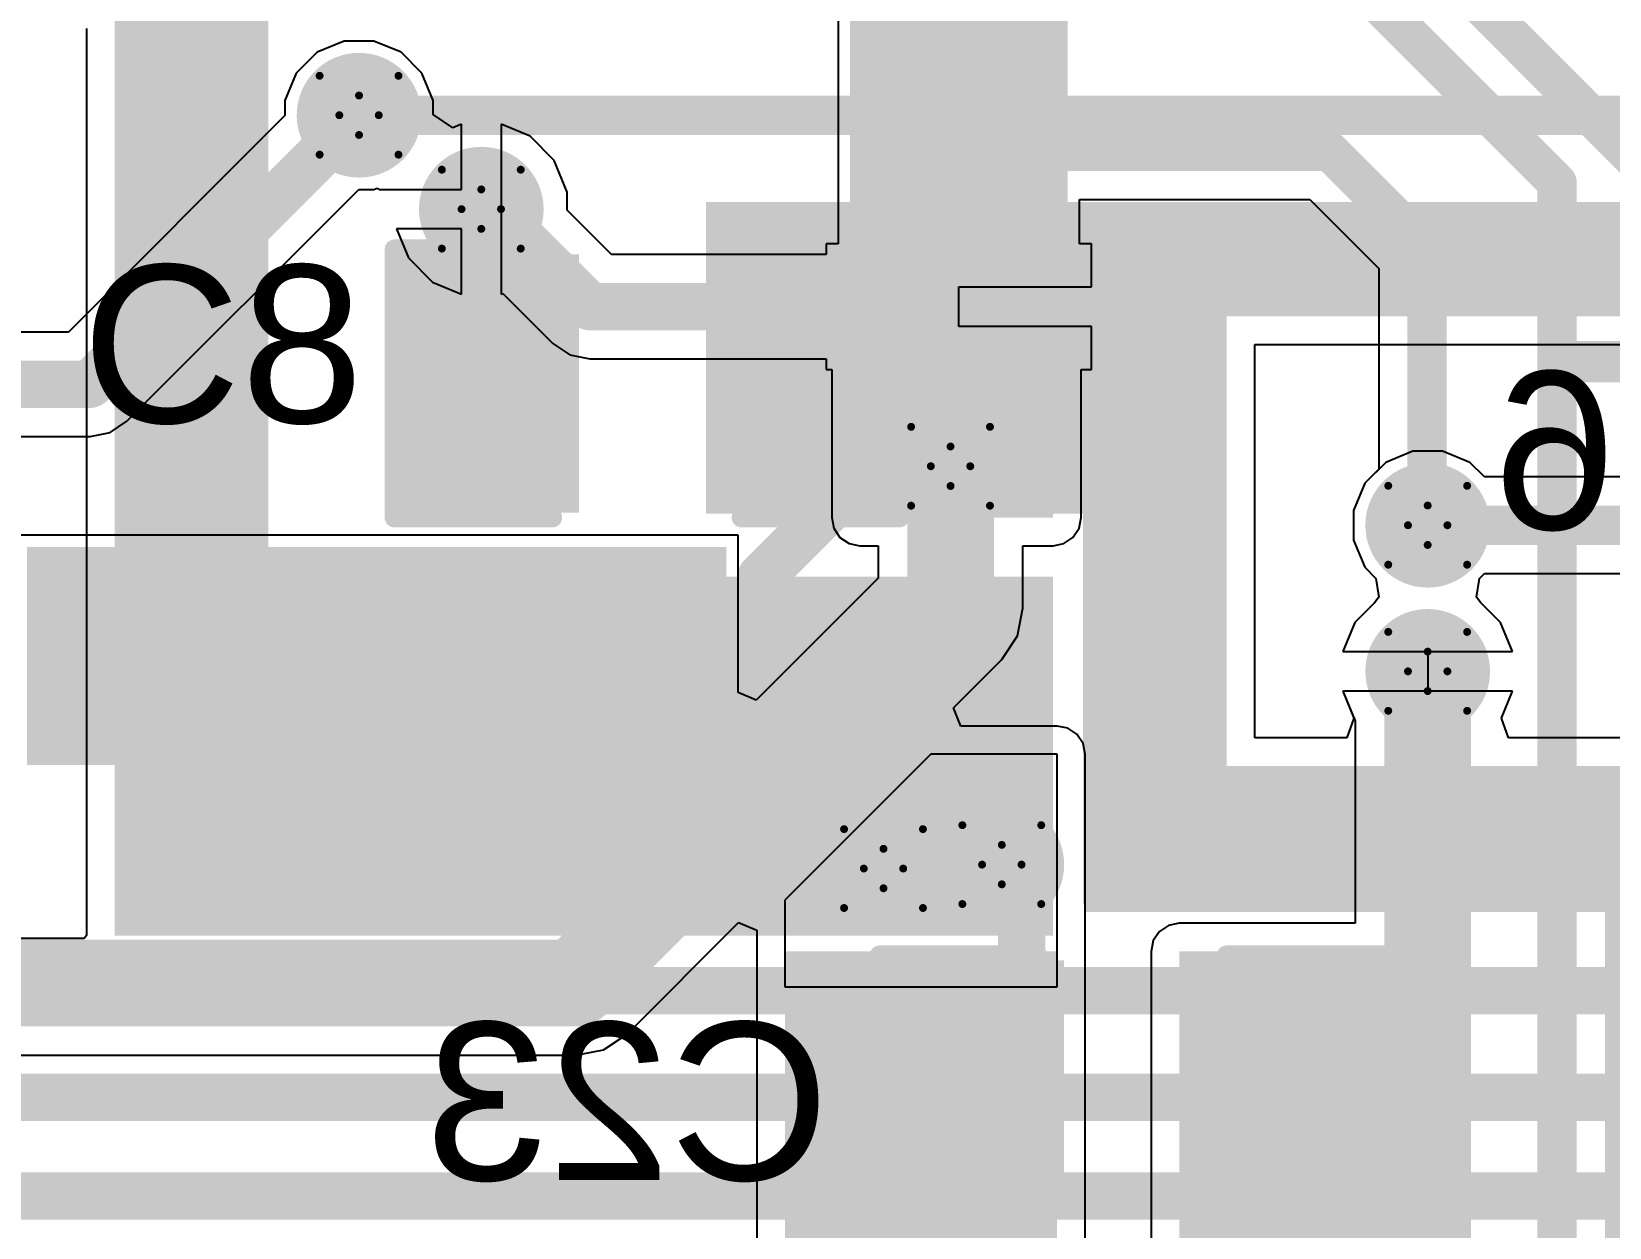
# Model space of a CAD drawing. Header units: inches. Extents: x -48 to 200, y -49 to 27.
# Drawn here: x 3.241 to 3.6411, y 0.445 to 0.7482 of the extents above; entities that cross this region are included whole.
import ezdxf

# ---------------------------------------------------------------- set-up
doc = ezdxf.new("R2010")
doc.units = ezdxf.units.IN
doc.header["$MEASUREMENT"] = 0
for name, color, linetype in [('Bottom Layer', 5, 'Continuous'), ('Bottom Overlay', 54, 'Continuous'), ('Bottom Paste', 16, 'Continuous'), ('Bottom Solder', 6, 'Continuous'), ('Drill Drawing', 1, 'Continuous'), ('Top Layer', 1, 'Continuous'), ('Top Overlay', 2, 'Continuous'), ('Top Paste', 8, 'Continuous'), ('Top Solder', 216, 'Continuous'), ('Via Holes', 16, 'Continuous')]:
    doc.layers.add(name, color=color, linetype=linetype)
doc.styles.add('Arial', font='', dxfattribs={"height": 0.2})
doc.styles.add('Arial_Bold', font='', dxfattribs={"height": 0.2})
doc.styles.get('Arial').set_extended_font_data('Arial')
doc.styles.get('Arial_Bold').set_extended_font_data('Arial', bold=True)

# ---------------------------------------------------------------- blocks, each defined once
blk = doc.blocks.new('LQFP_100_B_37')
at = {"layer": 'Bottom Layer'}
for points in [[(0.1515748, 0.28149605), (0.1515748, 0.32874015), (0.1633858, 0.32874015), (0.1633858, 0.28149605)], [(0.1712598, 0.28149605), (0.1712598, 0.32874015), (0.1830708, 0.32874015), (0.1830708, 0.28149605)], [(0.1909448, 0.28149605), (0.1909448, 0.32874015), (0.2027558, 0.32874015), (0.2027558, 0.28149605)], [(0.2106299, 0.28149605), (0.2106299, 0.32874015), (0.2224409, 0.32874015), (0.2224409, 0.28149605)], [(0.230315, 0.28149605), (0.230315, 0.32874015), (0.242126, 0.32874015), (0.242126, 0.28149605)], [(0.28149605, 0.242126), (0.32874015, 0.242126), (0.32874015, 0.230315), (0.28149605, 0.230315)], [(0.28149605, 0.222441), (0.32874015, 0.222441), (0.32874015, 0.21063), (0.28149605, 0.21063)], [(0.28149605, 0.2027559), (0.32874015, 0.2027559), (0.32874015, 0.1909449), (0.28149605, 0.1909449)], [(0.28149605, 0.1830709), (0.32874015, 0.1830709), (0.32874015, 0.1712599), (0.28149605, 0.1712599)], [(0.28149605, 0.1633858), (0.32874015, 0.1633858), (0.32874015, 0.1515748), (0.28149605, 0.1515748)], [(0.28149605, 0.1437008), (0.32874015, 0.1437008), (0.32874015, 0.1318898), (0.28149605, 0.1318898)], [(0.28149605, 0.1240158), (0.32874015, 0.1240158), (0.32874015, 0.1122048), (0.28149605, 0.1122048)], [(0.28149605, 0.1043307), (0.32874015, 0.1043307), (0.32874015, 0.0925197), (0.28149605, 0.0925197)], [(0.28149605, 0.0846457), (0.32874015, 0.0846457), (0.32874015, 0.0728347), (0.28149605, 0.0728347)]]:
    blk.add_hatch(color=5, dxfattribs=at).paths.add_polyline_path(points)
at = {"layer": 'Bottom Paste'}
for points in [[(0.1515748, 0.28149605), (0.1515748, 0.32874015), (0.1633858, 0.32874015), (0.1633858, 0.28149605)], [(0.1712598, 0.28149605), (0.1712598, 0.32874015), (0.1830708, 0.32874015), (0.1830708, 0.28149605)], [(0.1909448, 0.28149605), (0.1909448, 0.32874015), (0.2027558, 0.32874015), (0.2027558, 0.28149605)], [(0.2106299, 0.28149605), (0.2106299, 0.32874015), (0.2224409, 0.32874015), (0.2224409, 0.28149605)], [(0.230315, 0.28149605), (0.230315, 0.32874015), (0.242126, 0.32874015), (0.242126, 0.28149605)], [(0.28149605, 0.242126), (0.32874015, 0.242126), (0.32874015, 0.230315), (0.28149605, 0.230315)], [(0.28149605, 0.222441), (0.32874015, 0.222441), (0.32874015, 0.21063), (0.28149605, 0.21063)], [(0.28149605, 0.2027559), (0.32874015, 0.2027559), (0.32874015, 0.1909449), (0.28149605, 0.1909449)], [(0.28149605, 0.1830709), (0.32874015, 0.1830709), (0.32874015, 0.1712599), (0.28149605, 0.1712599)], [(0.28149605, 0.1633858), (0.32874015, 0.1633858), (0.32874015, 0.1515748), (0.28149605, 0.1515748)], [(0.28149605, 0.1437008), (0.32874015, 0.1437008), (0.32874015, 0.1318898), (0.28149605, 0.1318898)], [(0.28149605, 0.1240158), (0.32874015, 0.1240158), (0.32874015, 0.1122048), (0.28149605, 0.1122048)], [(0.28149605, 0.1043307), (0.32874015, 0.1043307), (0.32874015, 0.0925197), (0.28149605, 0.0925197)], [(0.28149605, 0.0846457), (0.32874015, 0.0846457), (0.32874015, 0.0728347), (0.28149605, 0.0728347)]]:
    blk.add_hatch(color=16, dxfattribs=at).paths.add_polyline_path(points)
at = {"layer": 'Bottom Solder'}
for points in [[(0.1278898, 0.27749605), (0.1278898, 0.33274015), (0.1477008, 0.33274015), (0.1477008, 0.27749605)], [(0.1475748, 0.27749605), (0.1475748, 0.33274015), (0.1673858, 0.33274015), (0.1673858, 0.27749605)], [(0.1672598, 0.27749605), (0.1672598, 0.33274015), (0.1870708, 0.33274015), (0.1870708, 0.27749605)], [(0.1869448, 0.27749605), (0.1869448, 0.33274015), (0.2067558, 0.33274015), (0.2067558, 0.27749605)], [(0.2066299, 0.27749605), (0.2066299, 0.33274015), (0.2264409, 0.33274015), (0.2264409, 0.27749605)], [(0.226315, 0.27749605), (0.226315, 0.33274015), (0.246126, 0.33274015), (0.246126, 0.27749605)], [(0.27749605, 0.246126), (0.33274015, 0.246126), (0.33274015, 0.226315), (0.27749605, 0.226315)], [(0.27749605, 0.226441), (0.33274015, 0.226441), (0.33274015, 0.20663), (0.27749605, 0.20663)], [(0.27749605, 0.2067559), (0.33274015, 0.2067559), (0.33274015, 0.1869449), (0.27749605, 0.1869449)], [(0.27749605, 0.1870709), (0.33274015, 0.1870709), (0.33274015, 0.1672599), (0.27749605, 0.1672599)], [(0.27749605, 0.1673858), (0.33274015, 0.1673858), (0.33274015, 0.1475748), (0.27749605, 0.1475748)], [(0.27749605, 0.1477008), (0.33274015, 0.1477008), (0.33274015, 0.1278898), (0.27749605, 0.1278898)], [(0.27749605, 0.1280158), (0.33274015, 0.1280158), (0.33274015, 0.1082048), (0.27749605, 0.1082048)], [(0.27749605, 0.1083307), (0.33274015, 0.1083307), (0.33274015, 0.0885197), (0.27749605, 0.0885197)], [(0.27749605, 0.0886457), (0.33274015, 0.0886457), (0.33274015, 0.0688347), (0.27749605, 0.0688347)]]:
    blk.add_hatch(color=6, dxfattribs=at).paths.add_polyline_path(points)
at = {"layer": 'Bottom Overlay'}
blk.add_lwpolyline([(0.285, 0.255, 0.012, 0.012, 0), (0.255, 0.285, 0.012, 0.012, 0)], format="xyseb", dxfattribs=at)
for points in [[(0.252, 0.285, 0.006, 0.006, 1), (0.258, 0.285, 0.006, 0.006, 1)], [(0.282, 0.255, 0.006, 0.006, 1), (0.288, 0.255, 0.006, 0.006, 1)]]:
    blk.add_lwpolyline(points, format="xyseb", close=True, dxfattribs=at)
blk = doc.blocks.new('CAP_0805_B_55')
at = {"layer": 'Bottom Layer'}
for points in [[(-0.06, 0.03), (-0.02, 0.03), (-0.02, -0.03), (-0.06, -0.03)], [(0.02, 0.03), (0.06, 0.03), (0.06, -0.03), (0.02, -0.03)]]:
    blk.add_hatch(color=5, dxfattribs=at).paths.add_polyline_path(points)
at = {"layer": 'Bottom Paste'}
for points in [[(-0.06, 0.03), (-0.02, 0.03), (-0.02, -0.03), (-0.06, -0.03)], [(0.02, 0.03), (0.06, 0.03), (0.06, -0.03), (0.02, -0.03)]]:
    blk.add_hatch(color=16, dxfattribs=at).paths.add_polyline_path(points)
at = {"layer": 'Bottom Solder'}
for points in [[(-0.0627559, 0.0327559), (-0.0172441, 0.0327559), (-0.0172441, -0.0327559), (-0.0627559, -0.0327559)], [(0.0172441, 0.0327559), (0.0627559, 0.0327559), (0.0627559, -0.0327559), (0.0172441, -0.0327559)]]:
    blk.add_hatch(color=6, dxfattribs=at).paths.add_polyline_path(points)
at = {"layer": 'Bottom Overlay'}
for points in [[(-0.064, 0.034, 0.005, 0.005, 0), (-0.024, 0.034, 0.005, 0.005, 0)], [(-0.064, -0.034, 0.005, 0.005, 0), (-0.064, 0.034, 0.005, 0.005, 0)], [(0.024, 0.034, 0.005, 0.005, 0), (0.064, 0.034, 0.005, 0.005, 0)], [(0.064, -0.034, 0.005, 0.005, 0), (0.064, 0.034, 0.005, 0.005, 0)], [(-0.064, -0.034, 0.005, 0.005, 0), (-0.024, -0.034, 0.005, 0.005, 0)], [(0.024, -0.034, 0.005, 0.005, 0), (0.064, -0.034, 0.005, 0.005, 0)]]:
    blk.add_lwpolyline(points, format="xyseb", dxfattribs=at)
for points in [[(-0.06525, 0.034, 0.0025, 0.0025, 1), (-0.06275, 0.034, 0.0025, 0.0025, 1)], [(-0.06525, 0.034, 0.0025, 0.0025, 1), (-0.06275, 0.034, 0.0025, 0.0025, 1)], [(-0.02525, 0.034, 0.0025, 0.0025, 1), (-0.02275, 0.034, 0.0025, 0.0025, 1)], [(0.02275, 0.034, 0.0025, 0.0025, 1), (0.02525, 0.034, 0.0025, 0.0025, 1)], [(0.06275, 0.034, 0.0025, 0.0025, 1), (0.06525, 0.034, 0.0025, 0.0025, 1)], [(0.06275, 0.034, 0.0025, 0.0025, 1), (0.06525, 0.034, 0.0025, 0.0025, 1)], [(-0.06525, -0.034, 0.0025, 0.0025, 1), (-0.06275, -0.034, 0.0025, 0.0025, 1)], [(-0.06525, -0.034, 0.0025, 0.0025, 1), (-0.06275, -0.034, 0.0025, 0.0025, 1)], [(-0.02525, -0.034, 0.0025, 0.0025, 1), (-0.02275, -0.034, 0.0025, 0.0025, 1)], [(0.02275, -0.034, 0.0025, 0.0025, 1), (0.02525, -0.034, 0.0025, 0.0025, 1)], [(0.06275, -0.034, 0.0025, 0.0025, 1), (0.06525, -0.034, 0.0025, 0.0025, 1)], [(0.06275, -0.034, 0.0025, 0.0025, 1), (0.06525, -0.034, 0.0025, 0.0025, 1)]]:
    blk.add_lwpolyline(points, format="xyseb", close=True, dxfattribs=at)
blk = doc.blocks.new('CAP_0805_70')
at = {"layer": 'Top Layer'}
for points in [[(-0.06, 0.03), (-0.02, 0.03), (-0.02, -0.03), (-0.06, -0.03)], [(0.02, 0.03), (0.06, 0.03), (0.06, -0.03), (0.02, -0.03)]]:
    blk.add_hatch(color=1, dxfattribs=at).paths.add_polyline_path(points)
at = {"layer": 'Top Paste'}
for points in [[(-0.06, 0.03), (-0.02, 0.03), (-0.02, -0.03), (-0.06, -0.03)], [(0.02, 0.03), (0.06, 0.03), (0.06, -0.03), (0.02, -0.03)]]:
    blk.add_hatch(color=8, dxfattribs=at).paths.add_polyline_path(points)
at = {"layer": 'Top Solder'}
for points in [[(-0.0627559, 0.0327559), (-0.0172441, 0.0327559), (-0.0172441, -0.0327559), (-0.0627559, -0.0327559)], [(0.0172441, 0.0327559), (0.0627559, 0.0327559), (0.0627559, -0.0327559), (0.0172441, -0.0327559)]]:
    blk.add_hatch(color=216, dxfattribs=at).paths.add_polyline_path(points)
at = {"layer": 'Top Overlay'}
for points in [[(-0.064, -0.034, 0.005, 0.005, 0), (-0.064, 0.034, 0.005, 0.005, 0)], [(-0.064, 0.034, 0.005, 0.005, 0), (-0.024, 0.034, 0.005, 0.005, 0)], [(0.024, 0.034, 0.005, 0.005, 0), (0.064, 0.034, 0.005, 0.005, 0)], [(0.064, -0.034, 0.005, 0.005, 0), (0.064, 0.034, 0.005, 0.005, 0)], [(-0.064, -0.034, 0.005, 0.005, 0), (-0.024, -0.034, 0.005, 0.005, 0)], [(0.024, -0.034, 0.005, 0.005, 0), (0.064, -0.034, 0.005, 0.005, 0)]]:
    blk.add_lwpolyline(points, format="xyseb", dxfattribs=at)
for points in [[(-0.06525, 0.034, 0.0025, 0.0025, 1), (-0.06275, 0.034, 0.0025, 0.0025, 1)], [(-0.06525, 0.034, 0.0025, 0.0025, 1), (-0.06275, 0.034, 0.0025, 0.0025, 1)], [(-0.02525, 0.034, 0.0025, 0.0025, 1), (-0.02275, 0.034, 0.0025, 0.0025, 1)], [(0.02275, 0.034, 0.0025, 0.0025, 1), (0.02525, 0.034, 0.0025, 0.0025, 1)], [(0.06275, 0.034, 0.0025, 0.0025, 1), (0.06525, 0.034, 0.0025, 0.0025, 1)], [(0.06275, 0.034, 0.0025, 0.0025, 1), (0.06525, 0.034, 0.0025, 0.0025, 1)], [(-0.06525, -0.034, 0.0025, 0.0025, 1), (-0.06275, -0.034, 0.0025, 0.0025, 1)], [(-0.06525, -0.034, 0.0025, 0.0025, 1), (-0.06275, -0.034, 0.0025, 0.0025, 1)], [(-0.02525, -0.034, 0.0025, 0.0025, 1), (-0.02275, -0.034, 0.0025, 0.0025, 1)], [(0.02275, -0.034, 0.0025, 0.0025, 1), (0.02525, -0.034, 0.0025, 0.0025, 1)], [(0.06275, -0.034, 0.0025, 0.0025, 1), (0.06525, -0.034, 0.0025, 0.0025, 1)], [(0.06275, -0.034, 0.0025, 0.0025, 1), (0.06525, -0.034, 0.0025, 0.0025, 1)]]:
    blk.add_lwpolyline(points, format="xyseb", close=True, dxfattribs=at)

msp = doc.modelspace()

# ---------------------------------------------------------------- hatches: boundary and pattern name
at = {"layer": 'Bottom Layer'}
h = msp.add_hatch(color=5, dxfattribs=at)
edge = h.paths.add_edge_path()
edge.add_arc((3.324, 0.727), 0.011811, 0, 360)
h = msp.add_hatch(color=5, dxfattribs=at)
edge = h.paths.add_edge_path()
edge.add_arc((3.355, 0.703189), 0.011811, 0, 360)
for points in [[(3.451, 0.625), (3.5, 0.625), (3.5, 0.665), (3.451, 0.665)], [(3.64, 0.44), (3.717, 0.44), (3.717, 0.553), (3.64, 0.553)], [(3.432, 0.373), (3.501, 0.373), (3.501, 0.515), (3.432, 0.515)], [(3.532, 0.373), (3.606, 0.373), (3.606, 0.515), (3.532, 0.515)]]:
    msp.add_hatch(color=5, dxfattribs=at).paths.add_polyline_path(points)
h = msp.add_hatch(color=5, dxfattribs=at)
edge = h.paths.add_edge_path()
edge.add_arc((3.474, 0.638), 0.011811, 0, 360)
h = msp.add_hatch(color=5, dxfattribs=at)
edge = h.paths.add_edge_path()
edge.add_arc((3.595, 0.623044), 0.011811, 0, 360)
h = msp.add_hatch(color=5, dxfattribs=at)
edge = h.paths.add_edge_path()
edge.add_arc((3.595, 0.586), 0.011811, 0, 360)
h = msp.add_hatch(color=5, dxfattribs=at)
edge = h.paths.add_edge_path()
edge.add_arc((3.487, 0.537), 0.011811, 0, 360)
h = msp.add_hatch(color=5, dxfattribs=at)
edge = h.paths.add_edge_path()
edge.add_arc((3.457, 0.536), 0.011811, 0, 360)
at = {"layer": 'Bottom Solder'}
h = msp.add_hatch(color=6, dxfattribs=at)
edge = h.paths.add_edge_path()
edge.add_arc((3.324, 0.727), 0.015811, 0, 360)
h = msp.add_hatch(color=6, dxfattribs=at)
edge = h.paths.add_edge_path()
edge.add_arc((3.355, 0.703189), 0.015811, 0, 360)
h = msp.add_hatch(color=6, dxfattribs=at)
edge = h.paths.add_edge_path()
edge.add_arc((3.474, 0.638), 0.015811, 0, 360)
h = msp.add_hatch(color=6, dxfattribs=at)
edge = h.paths.add_edge_path()
edge.add_arc((3.595, 0.623044), 0.015811, 0, 360)
h = msp.add_hatch(color=6, dxfattribs=at)
edge = h.paths.add_edge_path()
edge.add_arc((3.595, 0.586), 0.015811, 0, 360)
h = msp.add_hatch(color=6, dxfattribs=at)
edge = h.paths.add_edge_path()
edge.add_arc((3.487, 0.537), 0.015811, 0, 360)
h = msp.add_hatch(color=6, dxfattribs=at)
edge = h.paths.add_edge_path()
edge.add_arc((3.457, 0.536), 0.015811, 0, 360)
at = {"layer": 'Top Layer'}
for points in [[(3.262, 0.52), (3.301, 0.52), (3.301, 0.77), (3.262, 0.77)], [(3.412, 0.626), (3.544, 0.626), (3.544, 0.705), (3.412, 0.705)], [(3.447, 0.676), (3.746, 0.676), (3.746, 0.705), (3.447, 0.705)], [(3.5075938, 0.527), (3.544, 0.527), (3.544, 0.637), (3.5075938, 0.637)], [(3.262, 0.519), (3.5, 0.519), (3.5, 0.61), (3.262, 0.61)], [(3.508, 0.525), (3.67, 0.525), (3.67, 0.562), (3.508, 0.562)]]:
    msp.add_hatch(color=1, dxfattribs=at).paths.add_polyline_path(points)
h = msp.add_hatch(color=1, dxfattribs=at)
edge = h.paths.add_edge_path()
edge.add_arc((3.324, 0.727), 0.011811, 0, 360)
h = msp.add_hatch(color=1, dxfattribs=at)
edge = h.paths.add_edge_path()
edge.add_arc((3.355, 0.703189), 0.011811, 0, 360)
h = msp.add_hatch(color=1, dxfattribs=at)
edge = h.paths.add_edge_path()
edge.add_arc((3.474, 0.638), 0.011811, 0, 360)
h = msp.add_hatch(color=1, dxfattribs=at)
edge = h.paths.add_edge_path()
edge.add_arc((3.595, 0.623044), 0.011811, 0, 360)
h = msp.add_hatch(color=1, dxfattribs=at)
edge = h.paths.add_edge_path()
edge.add_arc((3.595, 0.586), 0.011811, 0, 360)
h = msp.add_hatch(color=1, dxfattribs=at)
edge = h.paths.add_edge_path()
edge.add_arc((3.487, 0.537), 0.011811, 0, 360)
h = msp.add_hatch(color=1, dxfattribs=at)
edge = h.paths.add_edge_path()
edge.add_arc((3.457, 0.536), 0.011811, 0, 360)
at = {"layer": 'Top Solder'}
h = msp.add_hatch(color=216, dxfattribs=at)
edge = h.paths.add_edge_path()
edge.add_arc((3.324, 0.727), 0.015811, 0, 360)
h = msp.add_hatch(color=216, dxfattribs=at)
edge = h.paths.add_edge_path()
edge.add_arc((3.355, 0.703189), 0.015811, 0, 360)
h = msp.add_hatch(color=216, dxfattribs=at)
edge = h.paths.add_edge_path()
edge.add_arc((3.474, 0.638), 0.015811, 0, 360)
h = msp.add_hatch(color=216, dxfattribs=at)
edge = h.paths.add_edge_path()
edge.add_arc((3.595, 0.623044), 0.015811, 0, 360)
h = msp.add_hatch(color=216, dxfattribs=at)
edge = h.paths.add_edge_path()
edge.add_arc((3.595, 0.586), 0.015811, 0, 360)
h = msp.add_hatch(color=216, dxfattribs=at)
edge = h.paths.add_edge_path()
edge.add_arc((3.487, 0.537), 0.015811, 0, 360)
h = msp.add_hatch(color=216, dxfattribs=at)
edge = h.paths.add_edge_path()
edge.add_arc((3.457, 0.536), 0.015811, 0, 360)
at = {"layer": 'Via Holes'}
h = msp.add_hatch(color=7, dxfattribs=at)
edge = h.paths.add_edge_path()
edge.add_arc((3.324, 0.727), 0.0059055, 0, 360)
h = msp.add_hatch(color=7, dxfattribs=at)
edge = h.paths.add_edge_path()
edge.add_arc((3.355, 0.703189), 0.0059055, 0, 360)
h = msp.add_hatch(color=7, dxfattribs=at)
edge = h.paths.add_edge_path()
edge.add_arc((3.474, 0.638), 0.0059055, 0, 360)
h = msp.add_hatch(color=7, dxfattribs=at)
edge = h.paths.add_edge_path()
edge.add_arc((3.595, 0.623044), 0.0059055, 0, 360)
h = msp.add_hatch(color=7, dxfattribs=at)
edge = h.paths.add_edge_path()
edge.add_arc((3.595, 0.586), 0.0059055, 0, 360)
h = msp.add_hatch(color=7, dxfattribs=at)
edge = h.paths.add_edge_path()
edge.add_arc((3.457, 0.536), 0.0059055, 0, 360)
h = msp.add_hatch(color=7, dxfattribs=at)
edge = h.paths.add_edge_path()
edge.add_arc((3.487, 0.537), 0.0059055, 0, 360)

# ---------------------------------------------------------------- linework, layer by layer
at = {"layer": 'Bottom Layer'}
for p, q in [((3.4454961, 0.7836693), (3.4454961, 0.7442992)), ((3.3202583, 0.745811), (3.3133444, 0.7429472)), ((3.3277417, 0.745811), (3.3202583, 0.745811)), ((3.3346556, 0.7429472), (3.3277417, 0.745811)), ((3.4454961, 0.7442992), (3.4454961, 0.6943701)), ((3.3133444, 0.7429472), (3.3080528, 0.7376556)), ((3.3399472, 0.7376556), (3.3346556, 0.7429472)), ((3.3080528, 0.7376556), (3.305189, 0.7307417)), ((3.342811, 0.7307417), (3.3399472, 0.7376556)), ((3.305189, 0.7307417), (3.305189, 0.726934)), ((3.342811, 0.7271602), (3.342811, 0.7307417)), ((3.305189, 0.726934), (3.2502892, 0.6720342)), ((3.3478111, 0.7238193), (3.342811, 0.7271602)), ((3.35, 0.724726), (3.3478111, 0.7238193)), ((3.35, 0.708189), (3.35, 0.724726)), ((3.3673549, 0.7216795), (3.36, 0.724726)), ((3.36, 0.724726), (3.36, 0.703189)), ((3.3734905, 0.7155439), (3.3673549, 0.7216795)), ((3.376811, 0.7075275), (3.3734905, 0.7155439)), ((3.3277417, 0.708189), (3.3286123, 0.7085496)), ((3.3286123, 0.7085496), (3.3290817, 0.708189)), ((3.265152, 0.649407), (3.323934, 0.708189)), ((3.323934, 0.708189), (3.3277417, 0.708189)), ((3.3290817, 0.708189), (3.35, 0.708189)), ((3.376811, 0.702934), (3.376811, 0.7075275)), ((3.5067401, 0.6943701), (3.5067401, 0.7055996)), ((3.5067401, 0.7055996), (3.5650974, 0.7055996)), ((3.5650974, 0.7055996), (3.5825759, 0.6881211)), ((3.36, 0.703189), (3.36, 0.681652)), ((3.3880257, 0.6917193), (3.376811, 0.702934)), ((3.35, 0.698189), (3.333463, 0.698189)), ((3.333463, 0.698189), (3.3365095, 0.6908341)), ((3.35, 0.681652), (3.35, 0.698189)), ((3.4454961, 0.6943701), (3.4424961, 0.6943701)), ((3.4424961, 0.6943701), (3.4424961, 0.6917193)), ((3.5097401, 0.6943701), (3.5067401, 0.6943701)), ((3.5097401, 0.6834646), (3.5097401, 0.6943701)), ((3.3365095, 0.6908341), (3.3426451, 0.6846985)), ((3.4424961, 0.6917193), (3.3880257, 0.6917193)), ((3.3426451, 0.6846985), (3.35, 0.681652)), ((3.5825759, 0.6881211), (3.5825759, 0.6372227)), ((3.36, 0.681652), (3.3604264, 0.6818286)), ((3.3604264, 0.6818286), (3.3731629, 0.6690921)), ((3.4761181, 0.6734646), (3.4761181, 0.6834646)), ((3.4761181, 0.6834646), (3.5097401, 0.6834646)), ((3.5097401, 0.6734646), (3.4761181, 0.6734646)), ((3.5097401, 0.6625591), (3.5097401, 0.6734646)), ((3.2502892, 0.6720342), (3.1339861, 0.6720342)), ((3.3731629, 0.6690921), (3.3774631, 0.6662188)), ((3.3774631, 0.6662188), (3.3825354, 0.6652099)), ((3.3825354, 0.6652099), (3.4424961, 0.6652099)), ((3.4424961, 0.6652099), (3.4424961, 0.6625591)), ((3.4424961, 0.6625591), (3.4438629, 0.6625591)), ((3.4438629, 0.6625591), (3.4438629, 0.625)), ((3.5071371, 0.625), (3.5071371, 0.6625591)), ((3.5071371, 0.6625591), (3.5097401, 0.6625591)), ((3.2608519, 0.6465338), (3.265152, 0.649407)), ((3.0123212, 0.6455248), (3.2557795, 0.6455248)), ((3.2557795, 0.6455248), (3.2608519, 0.6465338)), ((3.5825759, 0.6372227), (3.5790528, 0.6336996)), ((3.5790528, 0.6336996), (3.576189, 0.6267857)), ((3.4438629, 0.625), (3.4444062, 0.6222688)), ((3.5065938, 0.6222688), (3.5071371, 0.625)), ((3.576189, 0.6267857), (3.576189, 0.6193023)), ((3.420126, 0.6205039), (3.0124429, 0.6205039)), ((3.420126, 0.5806133), (3.420126, 0.6205039)), ((3.4444062, 0.6222688), (3.4459533, 0.6199533)), ((3.5050467, 0.6199533), (3.5065938, 0.6222688)), ((3.4459533, 0.6199533), (3.4482688, 0.6184062)), ((3.4482688, 0.6184062), (3.451, 0.6178629)), ((3.451, 0.6178629), (3.4556474, 0.6178629)), ((3.4556474, 0.6178629), (3.4556474, 0.6096019)), ((3.4923526, 0.602), (3.4923526, 0.6178629)), ((3.4923526, 0.6178629), (3.5, 0.6178629)), ((3.5, 0.6178629), (3.5027312, 0.6184062)), ((3.5027312, 0.6184062), (3.5050467, 0.6199533)), ((3.576189, 0.6193023), (3.5790528, 0.6123884)), ((3.5790528, 0.6123884), (3.5818627, 0.6095785)), ((3.4556474, 0.6096019), (3.4247454, 0.5786999)), ((3.5818627, 0.6095785), (3.5825992, 0.6047889)), ((3.5825992, 0.6047889), (3.5815315, 0.6033769)), ((3.4909556, 0.5949767), (3.4923526, 0.602)), ((3.5815315, 0.6033769), (3.5765095, 0.5983549)), ((3.5765095, 0.5983549), (3.573463, 0.591)), ((3.4869773, 0.5890228), (3.4909556, 0.5949767)), ((3.474711, 0.5767565), (3.4869773, 0.5890228)), ((3.573463, 0.591), (3.595, 0.591)), ((3.595, 0.591), (3.595, 0.581)), ((3.4247454, 0.5786999), (3.420126, 0.5806133)), ((3.595, 0.581), (3.573463, 0.581)), ((3.573463, 0.581), (3.5765095, 0.5736451)), ((3.4766245, 0.5721371), (3.474711, 0.5767565)), ((3.5765095, 0.5736451), (3.5766474, 0.5735072)), ((3.5766474, 0.5735072), (3.5766474, 0.5221371)), ((3.501, 0.5721371), (3.4766245, 0.5721371)), ((3.5037312, 0.5715938), (3.501, 0.5721371)), ((3.5060467, 0.5700467), (3.5037312, 0.5715938)), ((3.5075938, 0.5677312), (3.5060467, 0.5700467)), ((3.469, 0.565), (3.432, 0.528)), ((3.501, 0.565), (3.469, 0.565)), ((3.501, 0.506), (3.501, 0.565)), ((3.5081371, 0.565), (3.5075938, 0.5677312)), ((3.5081371, 0.515), (3.5081371, 0.565)), ((3.432, 0.528), (3.432, 0.506)), ((3.3919772, 0.4940228), (3.4202435, 0.522289)), ((3.4202435, 0.522289), (3.4248629, 0.5203756)), ((3.4248629, 0.5203756), (3.4248629, 0.506)), ((3.5292688, 0.5215938), (3.5269533, 0.5200467)), ((3.532, 0.5221371), (3.5292688, 0.5215938)), ((3.5766474, 0.5221371), (3.532, 0.5221371)), ((3.5254062, 0.5177312), (3.5248629, 0.515)), ((3.5269533, 0.5200467), (3.5254062, 0.5177312)), ((3.5081371, 0.3730001), (3.5081371, 0.515)), ((3.5248629, 0.515), (3.5248629, 0.3730001)), ((3.4248629, 0.506), (3.4248629, 0.3730001)), ((3.432, 0.506), (3.501, 0.506)), ((3.3860233, 0.4900444), (3.3919772, 0.4940228)), ((2.9910922, 0.4886474), (3.379, 0.4886474)), ((3.379, 0.4886474), (3.3860233, 0.4900444))]:
    msp.add_line(p, q, dxfattribs=at)
for points in [[(3.5273272, 0.8359449, 0.01, 0.01, 0), (3.730145, 0.6331271, 0.01, 0.01, 0)], [(3.5214139, 0.8162599, 0.01, 0.01, 0), (3.627811, 0.7098628, 0.01, 0.01, 0)], [(3.2557795, 0.6587795, 0.012, 0.012, 0), (3.324, 0.727, 0.012, 0.012, 0)], [(3.4761181, 0.7178347, 0.01, 0.01, 0), (3.5701653, 0.7178347, 0.01, 0.01, 0)], [(3.5701653, 0.7178347, 0.01, 0.01, 0), (3.594811, 0.693189, 0.01, 0.01, 0)], [(3.627811, 0.431189, 0.01, 0.01, 0), (3.627811, 0.7098628, 0.01, 0.01, 0)], [(3.355, 0.703189, 0.012, 0.012, 0), (3.357811, 0.703189, 0.012, 0.012, 0)], [(3.357811, 0.703189, 0.012, 0.012, 0), (3.3825354, 0.6784646, 0.012, 0.012, 0)], [(3.594811, 0.623044, 0.01, 0.01, 0), (3.594811, 0.693189, 0.01, 0.01, 0)], [(3.3825354, 0.6784646, 0.012, 0.012, 0), (3.4761181, 0.6784646, 0.012, 0.012, 0)], [(2.8658819, 0.6587795, 0.012, 0.012, 0), (3.2557795, 0.6587795, 0.012, 0.012, 0)], [(3.474, 0.658685, 0.012, 0.012, 0), (3.4740945, 0.6587795, 0.012, 0.012, 0)], [(3.474, 0.638, 0.012, 0.012, 0), (3.474, 0.658685, 0.012, 0.012, 0)], [(3.4740945, 0.6587795, 0.012, 0.012, 0), (3.4761181, 0.6587795, 0.012, 0.012, 0)], [(3.474, 0.602, 0.022, 0.022, 0), (3.474, 0.638, 0.022, 0.022, 0)], [(3.379, 0.507, 0.022, 0.022, 0), (3.474, 0.602, 0.022, 0.022, 0)], [(3.595, 0.486, 0.022, 0.022, 0), (3.595, 0.586, 0.022, 0.022, 0)], [(3.462, 0.531, 0.012, 0.012, 0), (3.4625, 0.5315, 0.012, 0.012, 0)], [(3.4625, 0.5315, 0.012, 0.012, 0), (3.4915, 0.5315, 0.012, 0.012, 0)], [(3.4915, 0.5315, 0.012, 0.012, 0), (3.492, 0.532, 0.012, 0.012, 0)], [(3.492, 0.492, 0.012, 0.012, 0), (3.492, 0.532, 0.012, 0.012, 0)], [(2.9740748, 0.507, 0.022, 0.022, 0), (3.379, 0.507, 0.022, 0.022, 0)], [(3.48, 0.48, 0.012, 0.012, 0), (3.492, 0.492, 0.012, 0.012, 0)]]:
    msp.add_lwpolyline(points, format="xyseb", dxfattribs=at)
for points in [[(3.321, 0.727, 0.006, 0.006, 1), (3.327, 0.727, 0.006, 0.006, 1)], [(3.4736181, 0.7178347, 0.005, 0.005, 1), (3.4786181, 0.7178347, 0.005, 0.005, 1)], [(3.5676653, 0.7178347, 0.005, 0.005, 1), (3.5726653, 0.7178347, 0.005, 0.005, 1)], [(3.5676653, 0.7178347, 0.005, 0.005, 1), (3.5726653, 0.7178347, 0.005, 0.005, 1)], [(3.625311, 0.7098628, 0.005, 0.005, 1), (3.630311, 0.7098628, 0.005, 0.005, 1)], [(3.625311, 0.7098628, 0.005, 0.005, 1), (3.630311, 0.7098628, 0.005, 0.005, 1)], [(3.352, 0.703189, 0.006, 0.006, 1), (3.358, 0.703189, 0.006, 0.006, 1)], [(3.354811, 0.703189, 0.006, 0.006, 1), (3.360811, 0.703189, 0.006, 0.006, 1)], [(3.354811, 0.703189, 0.006, 0.006, 1), (3.360811, 0.703189, 0.006, 0.006, 1)], [(3.592311, 0.693189, 0.005, 0.005, 1), (3.597311, 0.693189, 0.005, 0.005, 1)], [(3.592311, 0.693189, 0.005, 0.005, 1), (3.597311, 0.693189, 0.005, 0.005, 1)], [(3.3795354, 0.6784646, 0.006, 0.006, 1), (3.3855354, 0.6784646, 0.006, 0.006, 1)], [(3.3795354, 0.6784646, 0.006, 0.006, 1), (3.3855354, 0.6784646, 0.006, 0.006, 1)], [(3.4731181, 0.6784646, 0.006, 0.006, 1), (3.4791181, 0.6784646, 0.006, 0.006, 1)], [(3.2527795, 0.6587795, 0.006, 0.006, 1), (3.2587795, 0.6587795, 0.006, 0.006, 1)], [(3.2527795, 0.6587795, 0.006, 0.006, 1), (3.2587795, 0.6587795, 0.006, 0.006, 1)], [(3.471, 0.658685, 0.006, 0.006, 1), (3.477, 0.658685, 0.006, 0.006, 1)], [(3.471, 0.658685, 0.006, 0.006, 1), (3.477, 0.658685, 0.006, 0.006, 1)], [(3.4710945, 0.6587795, 0.006, 0.006, 1), (3.4770945, 0.6587795, 0.006, 0.006, 1)], [(3.4710945, 0.6587795, 0.006, 0.006, 1), (3.4770945, 0.6587795, 0.006, 0.006, 1)], [(3.4731181, 0.6587795, 0.006, 0.006, 1), (3.4791181, 0.6587795, 0.006, 0.006, 1)], [(3.4685, 0.638, 0.011, 0.011, 1), (3.4795, 0.638, 0.011, 0.011, 1)], [(3.471, 0.638, 0.006, 0.006, 1), (3.477, 0.638, 0.006, 0.006, 1)], [(3.592311, 0.623044, 0.005, 0.005, 1), (3.597311, 0.623044, 0.005, 0.005, 1)], [(3.4685, 0.602, 0.011, 0.011, 1), (3.4795, 0.602, 0.011, 0.011, 1)], [(3.4685, 0.602, 0.011, 0.011, 1), (3.4795, 0.602, 0.011, 0.011, 1)], [(3.5895, 0.586, 0.011, 0.011, 1), (3.6005, 0.586, 0.011, 0.011, 1)], [(3.459, 0.531, 0.006, 0.006, 1), (3.465, 0.531, 0.006, 0.006, 1)], [(3.4595, 0.5315, 0.006, 0.006, 1), (3.4655, 0.5315, 0.006, 0.006, 1)], [(3.4595, 0.5315, 0.006, 0.006, 1), (3.4655, 0.5315, 0.006, 0.006, 1)], [(3.4885, 0.5315, 0.006, 0.006, 1), (3.4945, 0.5315, 0.006, 0.006, 1)], [(3.4885, 0.5315, 0.006, 0.006, 1), (3.4945, 0.5315, 0.006, 0.006, 1)], [(3.489, 0.532, 0.006, 0.006, 1), (3.495, 0.532, 0.006, 0.006, 1)], [(3.489, 0.532, 0.006, 0.006, 1), (3.495, 0.532, 0.006, 0.006, 1)], [(3.3735, 0.507, 0.011, 0.011, 1), (3.3845, 0.507, 0.011, 0.011, 1)], [(3.3735, 0.507, 0.011, 0.011, 1), (3.3845, 0.507, 0.011, 0.011, 1)], [(3.489, 0.492, 0.006, 0.006, 1), (3.495, 0.492, 0.006, 0.006, 1)], [(3.489, 0.492, 0.006, 0.006, 1), (3.495, 0.492, 0.006, 0.006, 1)], [(3.5895, 0.486, 0.011, 0.011, 1), (3.6005, 0.486, 0.011, 0.011, 1)], [(3.477, 0.48, 0.006, 0.006, 1), (3.483, 0.48, 0.006, 0.006, 1)]]:
    msp.add_lwpolyline(points, format="xyseb", close=True, dxfattribs=at)
at = {"layer": 'Drill Drawing'}
for points in [[(3.314, 0.737, 0.002, 0.002, 0), (3.324, 0.732, 0.002, 0.002, 0)], [(3.314, 0.737, 0.002, 0.002, 0), (3.319, 0.727, 0.002, 0.002, 0)], [(3.324, 0.732, 0.002, 0.002, 0), (3.334, 0.737, 0.002, 0.002, 0)], [(3.329, 0.727, 0.002, 0.002, 0), (3.334, 0.737, 0.002, 0.002, 0)], [(3.314, 0.717, 0.002, 0.002, 0), (3.319, 0.727, 0.002, 0.002, 0)], [(3.329, 0.727, 0.002, 0.002, 0), (3.334, 0.717, 0.002, 0.002, 0)], [(3.314, 0.717, 0.002, 0.002, 0), (3.324, 0.722, 0.002, 0.002, 0)], [(3.324, 0.722, 0.002, 0.002, 0), (3.334, 0.717, 0.002, 0.002, 0)], [(3.345, 0.713189, 0.002, 0.002, 0), (3.355, 0.708189, 0.002, 0.002, 0)], [(3.345, 0.713189, 0.002, 0.002, 0), (3.35, 0.703189, 0.002, 0.002, 0)], [(3.355, 0.708189, 0.002, 0.002, 0), (3.365, 0.713189, 0.002, 0.002, 0)], [(3.36, 0.703189, 0.002, 0.002, 0), (3.365, 0.713189, 0.002, 0.002, 0)], [(3.345, 0.693189, 0.002, 0.002, 0), (3.35, 0.703189, 0.002, 0.002, 0)], [(3.36, 0.703189, 0.002, 0.002, 0), (3.365, 0.693189, 0.002, 0.002, 0)], [(3.345, 0.693189, 0.002, 0.002, 0), (3.355, 0.698189, 0.002, 0.002, 0)], [(3.355, 0.698189, 0.002, 0.002, 0), (3.365, 0.693189, 0.002, 0.002, 0)], [(3.464, 0.648, 0.002, 0.002, 0), (3.474, 0.643, 0.002, 0.002, 0)], [(3.464, 0.648, 0.002, 0.002, 0), (3.469, 0.638, 0.002, 0.002, 0)], [(3.474, 0.643, 0.002, 0.002, 0), (3.484, 0.648, 0.002, 0.002, 0)], [(3.479, 0.638, 0.002, 0.002, 0), (3.484, 0.648, 0.002, 0.002, 0)], [(3.464, 0.628, 0.002, 0.002, 0), (3.469, 0.638, 0.002, 0.002, 0)], [(3.479, 0.638, 0.002, 0.002, 0), (3.484, 0.628, 0.002, 0.002, 0)], [(3.464, 0.628, 0.002, 0.002, 0), (3.474, 0.633, 0.002, 0.002, 0)], [(3.474, 0.633, 0.002, 0.002, 0), (3.484, 0.628, 0.002, 0.002, 0)], [(3.585, 0.633044, 0.002, 0.002, 0), (3.595, 0.628044, 0.002, 0.002, 0)], [(3.585, 0.633044, 0.002, 0.002, 0), (3.59, 0.623044, 0.002, 0.002, 0)], [(3.595, 0.628044, 0.002, 0.002, 0), (3.605, 0.633044, 0.002, 0.002, 0)], [(3.6, 0.623044, 0.002, 0.002, 0), (3.605, 0.633044, 0.002, 0.002, 0)], [(3.585, 0.613044, 0.002, 0.002, 0), (3.59, 0.623044, 0.002, 0.002, 0)], [(3.6, 0.623044, 0.002, 0.002, 0), (3.605, 0.613044, 0.002, 0.002, 0)], [(3.585, 0.613044, 0.002, 0.002, 0), (3.595, 0.618044, 0.002, 0.002, 0)], [(3.595, 0.618044, 0.002, 0.002, 0), (3.605, 0.613044, 0.002, 0.002, 0)], [(3.585, 0.596, 0.002, 0.002, 0), (3.595, 0.591, 0.002, 0.002, 0)], [(3.585, 0.596, 0.002, 0.002, 0), (3.59, 0.586, 0.002, 0.002, 0)], [(3.595, 0.591, 0.002, 0.002, 0), (3.605, 0.596, 0.002, 0.002, 0)], [(3.6, 0.586, 0.002, 0.002, 0), (3.605, 0.596, 0.002, 0.002, 0)], [(3.585, 0.576, 0.002, 0.002, 0), (3.59, 0.586, 0.002, 0.002, 0)], [(3.6, 0.586, 0.002, 0.002, 0), (3.605, 0.576, 0.002, 0.002, 0)], [(3.585, 0.576, 0.002, 0.002, 0), (3.595, 0.581, 0.002, 0.002, 0)], [(3.595, 0.581, 0.002, 0.002, 0), (3.605, 0.576, 0.002, 0.002, 0)], [(3.447, 0.546, 0.002, 0.002, 0), (3.457, 0.541, 0.002, 0.002, 0)], [(3.447, 0.546, 0.002, 0.002, 0), (3.452, 0.536, 0.002, 0.002, 0)], [(3.457, 0.541, 0.002, 0.002, 0), (3.467, 0.546, 0.002, 0.002, 0)], [(3.462, 0.536, 0.002, 0.002, 0), (3.467, 0.546, 0.002, 0.002, 0)], [(3.477, 0.547, 0.002, 0.002, 0), (3.487, 0.542, 0.002, 0.002, 0)], [(3.477, 0.547, 0.002, 0.002, 0), (3.482, 0.537, 0.002, 0.002, 0)], [(3.487, 0.542, 0.002, 0.002, 0), (3.497, 0.547, 0.002, 0.002, 0)], [(3.492, 0.537, 0.002, 0.002, 0), (3.497, 0.547, 0.002, 0.002, 0)], [(3.447, 0.526, 0.002, 0.002, 0), (3.452, 0.536, 0.002, 0.002, 0)], [(3.462, 0.536, 0.002, 0.002, 0), (3.467, 0.526, 0.002, 0.002, 0)], [(3.477, 0.527, 0.002, 0.002, 0), (3.482, 0.537, 0.002, 0.002, 0)], [(3.492, 0.537, 0.002, 0.002, 0), (3.497, 0.527, 0.002, 0.002, 0)], [(3.477, 0.527, 0.002, 0.002, 0), (3.487, 0.532, 0.002, 0.002, 0)], [(3.487, 0.532, 0.002, 0.002, 0), (3.497, 0.527, 0.002, 0.002, 0)], [(3.447, 0.526, 0.002, 0.002, 0), (3.457, 0.531, 0.002, 0.002, 0)], [(3.457, 0.531, 0.002, 0.002, 0), (3.467, 0.526, 0.002, 0.002, 0)]]:
    msp.add_lwpolyline(points, format="xyseb", dxfattribs=at)
for points in [[(3.3135, 0.737, 0.001, 0.001, 1), (3.3145, 0.737, 0.001, 0.001, 1)], [(3.3135, 0.737, 0.001, 0.001, 1), (3.3145, 0.737, 0.001, 0.001, 1)], [(3.3335, 0.737, 0.001, 0.001, 1), (3.3345, 0.737, 0.001, 0.001, 1)], [(3.3335, 0.737, 0.001, 0.001, 1), (3.3345, 0.737, 0.001, 0.001, 1)], [(3.3235, 0.732, 0.001, 0.001, 1), (3.3245, 0.732, 0.001, 0.001, 1)], [(3.3235, 0.732, 0.001, 0.001, 1), (3.3245, 0.732, 0.001, 0.001, 1)], [(3.3185, 0.727, 0.001, 0.001, 1), (3.3195, 0.727, 0.001, 0.001, 1)], [(3.3185, 0.727, 0.001, 0.001, 1), (3.3195, 0.727, 0.001, 0.001, 1)], [(3.3285, 0.727, 0.001, 0.001, 1), (3.3295, 0.727, 0.001, 0.001, 1)], [(3.3285, 0.727, 0.001, 0.001, 1), (3.3295, 0.727, 0.001, 0.001, 1)], [(3.3235, 0.722, 0.001, 0.001, 1), (3.3245, 0.722, 0.001, 0.001, 1)], [(3.3235, 0.722, 0.001, 0.001, 1), (3.3245, 0.722, 0.001, 0.001, 1)], [(3.3135, 0.717, 0.001, 0.001, 1), (3.3145, 0.717, 0.001, 0.001, 1)], [(3.3135, 0.717, 0.001, 0.001, 1), (3.3145, 0.717, 0.001, 0.001, 1)], [(3.3335, 0.717, 0.001, 0.001, 1), (3.3345, 0.717, 0.001, 0.001, 1)], [(3.3335, 0.717, 0.001, 0.001, 1), (3.3345, 0.717, 0.001, 0.001, 1)], [(3.3445, 0.713189, 0.001, 0.001, 1), (3.3455, 0.713189, 0.001, 0.001, 1)], [(3.3445, 0.713189, 0.001, 0.001, 1), (3.3455, 0.713189, 0.001, 0.001, 1)], [(3.3645, 0.713189, 0.001, 0.001, 1), (3.3655, 0.713189, 0.001, 0.001, 1)], [(3.3645, 0.713189, 0.001, 0.001, 1), (3.3655, 0.713189, 0.001, 0.001, 1)], [(3.3545, 0.708189, 0.001, 0.001, 1), (3.3555, 0.708189, 0.001, 0.001, 1)], [(3.3545, 0.708189, 0.001, 0.001, 1), (3.3555, 0.708189, 0.001, 0.001, 1)], [(3.3495, 0.703189, 0.001, 0.001, 1), (3.3505, 0.703189, 0.001, 0.001, 1)], [(3.3495, 0.703189, 0.001, 0.001, 1), (3.3505, 0.703189, 0.001, 0.001, 1)], [(3.3595, 0.703189, 0.001, 0.001, 1), (3.3605, 0.703189, 0.001, 0.001, 1)], [(3.3595, 0.703189, 0.001, 0.001, 1), (3.3605, 0.703189, 0.001, 0.001, 1)], [(3.3545, 0.698189, 0.001, 0.001, 1), (3.3555, 0.698189, 0.001, 0.001, 1)], [(3.3545, 0.698189, 0.001, 0.001, 1), (3.3555, 0.698189, 0.001, 0.001, 1)], [(3.3445, 0.693189, 0.001, 0.001, 1), (3.3455, 0.693189, 0.001, 0.001, 1)], [(3.3445, 0.693189, 0.001, 0.001, 1), (3.3455, 0.693189, 0.001, 0.001, 1)], [(3.3645, 0.693189, 0.001, 0.001, 1), (3.3655, 0.693189, 0.001, 0.001, 1)], [(3.3645, 0.693189, 0.001, 0.001, 1), (3.3655, 0.693189, 0.001, 0.001, 1)], [(3.4635, 0.648, 0.001, 0.001, 1), (3.4645, 0.648, 0.001, 0.001, 1)], [(3.4635, 0.648, 0.001, 0.001, 1), (3.4645, 0.648, 0.001, 0.001, 1)], [(3.4835, 0.648, 0.001, 0.001, 1), (3.4845, 0.648, 0.001, 0.001, 1)], [(3.4835, 0.648, 0.001, 0.001, 1), (3.4845, 0.648, 0.001, 0.001, 1)], [(3.4735, 0.643, 0.001, 0.001, 1), (3.4745, 0.643, 0.001, 0.001, 1)], [(3.4735, 0.643, 0.001, 0.001, 1), (3.4745, 0.643, 0.001, 0.001, 1)], [(3.4685, 0.638, 0.001, 0.001, 1), (3.4695, 0.638, 0.001, 0.001, 1)], [(3.4685, 0.638, 0.001, 0.001, 1), (3.4695, 0.638, 0.001, 0.001, 1)], [(3.4785, 0.638, 0.001, 0.001, 1), (3.4795, 0.638, 0.001, 0.001, 1)], [(3.4785, 0.638, 0.001, 0.001, 1), (3.4795, 0.638, 0.001, 0.001, 1)], [(3.4735, 0.633, 0.001, 0.001, 1), (3.4745, 0.633, 0.001, 0.001, 1)], [(3.4735, 0.633, 0.001, 0.001, 1), (3.4745, 0.633, 0.001, 0.001, 1)], [(3.5845, 0.633044, 0.001, 0.001, 1), (3.5855, 0.633044, 0.001, 0.001, 1)], [(3.5845, 0.633044, 0.001, 0.001, 1), (3.5855, 0.633044, 0.001, 0.001, 1)], [(3.6045, 0.633044, 0.001, 0.001, 1), (3.6055, 0.633044, 0.001, 0.001, 1)], [(3.6045, 0.633044, 0.001, 0.001, 1), (3.6055, 0.633044, 0.001, 0.001, 1)], [(3.4635, 0.628, 0.001, 0.001, 1), (3.4645, 0.628, 0.001, 0.001, 1)], [(3.4635, 0.628, 0.001, 0.001, 1), (3.4645, 0.628, 0.001, 0.001, 1)], [(3.4835, 0.628, 0.001, 0.001, 1), (3.4845, 0.628, 0.001, 0.001, 1)], [(3.4835, 0.628, 0.001, 0.001, 1), (3.4845, 0.628, 0.001, 0.001, 1)], [(3.5945, 0.628044, 0.001, 0.001, 1), (3.5955, 0.628044, 0.001, 0.001, 1)], [(3.5945, 0.628044, 0.001, 0.001, 1), (3.5955, 0.628044, 0.001, 0.001, 1)], [(3.5895, 0.623044, 0.001, 0.001, 1), (3.5905, 0.623044, 0.001, 0.001, 1)], [(3.5895, 0.623044, 0.001, 0.001, 1), (3.5905, 0.623044, 0.001, 0.001, 1)], [(3.5995, 0.623044, 0.001, 0.001, 1), (3.6005, 0.623044, 0.001, 0.001, 1)], [(3.5995, 0.623044, 0.001, 0.001, 1), (3.6005, 0.623044, 0.001, 0.001, 1)], [(3.5945, 0.618044, 0.001, 0.001, 1), (3.5955, 0.618044, 0.001, 0.001, 1)], [(3.5945, 0.618044, 0.001, 0.001, 1), (3.5955, 0.618044, 0.001, 0.001, 1)], [(3.5845, 0.613044, 0.001, 0.001, 1), (3.5855, 0.613044, 0.001, 0.001, 1)], [(3.5845, 0.613044, 0.001, 0.001, 1), (3.5855, 0.613044, 0.001, 0.001, 1)], [(3.6045, 0.613044, 0.001, 0.001, 1), (3.6055, 0.613044, 0.001, 0.001, 1)], [(3.6045, 0.613044, 0.001, 0.001, 1), (3.6055, 0.613044, 0.001, 0.001, 1)], [(3.5845, 0.596, 0.001, 0.001, 1), (3.5855, 0.596, 0.001, 0.001, 1)], [(3.5845, 0.596, 0.001, 0.001, 1), (3.5855, 0.596, 0.001, 0.001, 1)], [(3.6045, 0.596, 0.001, 0.001, 1), (3.6055, 0.596, 0.001, 0.001, 1)], [(3.6045, 0.596, 0.001, 0.001, 1), (3.6055, 0.596, 0.001, 0.001, 1)], [(3.5945, 0.591, 0.001, 0.001, 1), (3.5955, 0.591, 0.001, 0.001, 1)], [(3.5945, 0.591, 0.001, 0.001, 1), (3.5955, 0.591, 0.001, 0.001, 1)], [(3.5895, 0.586, 0.001, 0.001, 1), (3.5905, 0.586, 0.001, 0.001, 1)], [(3.5895, 0.586, 0.001, 0.001, 1), (3.5905, 0.586, 0.001, 0.001, 1)], [(3.5995, 0.586, 0.001, 0.001, 1), (3.6005, 0.586, 0.001, 0.001, 1)], [(3.5995, 0.586, 0.001, 0.001, 1), (3.6005, 0.586, 0.001, 0.001, 1)], [(3.5945, 0.581, 0.001, 0.001, 1), (3.5955, 0.581, 0.001, 0.001, 1)], [(3.5945, 0.581, 0.001, 0.001, 1), (3.5955, 0.581, 0.001, 0.001, 1)], [(3.5845, 0.576, 0.001, 0.001, 1), (3.5855, 0.576, 0.001, 0.001, 1)], [(3.5845, 0.576, 0.001, 0.001, 1), (3.5855, 0.576, 0.001, 0.001, 1)], [(3.6045, 0.576, 0.001, 0.001, 1), (3.6055, 0.576, 0.001, 0.001, 1)], [(3.6045, 0.576, 0.001, 0.001, 1), (3.6055, 0.576, 0.001, 0.001, 1)], [(3.4465, 0.546, 0.001, 0.001, 1), (3.4475, 0.546, 0.001, 0.001, 1)], [(3.4465, 0.546, 0.001, 0.001, 1), (3.4475, 0.546, 0.001, 0.001, 1)], [(3.4665, 0.546, 0.001, 0.001, 1), (3.4675, 0.546, 0.001, 0.001, 1)], [(3.4665, 0.546, 0.001, 0.001, 1), (3.4675, 0.546, 0.001, 0.001, 1)], [(3.4765, 0.547, 0.001, 0.001, 1), (3.4775, 0.547, 0.001, 0.001, 1)], [(3.4765, 0.547, 0.001, 0.001, 1), (3.4775, 0.547, 0.001, 0.001, 1)], [(3.4965, 0.547, 0.001, 0.001, 1), (3.4975, 0.547, 0.001, 0.001, 1)], [(3.4965, 0.547, 0.001, 0.001, 1), (3.4975, 0.547, 0.001, 0.001, 1)], [(3.4565, 0.541, 0.001, 0.001, 1), (3.4575, 0.541, 0.001, 0.001, 1)], [(3.4565, 0.541, 0.001, 0.001, 1), (3.4575, 0.541, 0.001, 0.001, 1)], [(3.4865, 0.542, 0.001, 0.001, 1), (3.4875, 0.542, 0.001, 0.001, 1)], [(3.4865, 0.542, 0.001, 0.001, 1), (3.4875, 0.542, 0.001, 0.001, 1)], [(3.4515, 0.536, 0.001, 0.001, 1), (3.4525, 0.536, 0.001, 0.001, 1)], [(3.4515, 0.536, 0.001, 0.001, 1), (3.4525, 0.536, 0.001, 0.001, 1)], [(3.4615, 0.536, 0.001, 0.001, 1), (3.4625, 0.536, 0.001, 0.001, 1)], [(3.4615, 0.536, 0.001, 0.001, 1), (3.4625, 0.536, 0.001, 0.001, 1)], [(3.4815, 0.537, 0.001, 0.001, 1), (3.4825, 0.537, 0.001, 0.001, 1)], [(3.4815, 0.537, 0.001, 0.001, 1), (3.4825, 0.537, 0.001, 0.001, 1)], [(3.4915, 0.537, 0.001, 0.001, 1), (3.4925, 0.537, 0.001, 0.001, 1)], [(3.4915, 0.537, 0.001, 0.001, 1), (3.4925, 0.537, 0.001, 0.001, 1)], [(3.4865, 0.532, 0.001, 0.001, 1), (3.4875, 0.532, 0.001, 0.001, 1)], [(3.4865, 0.532, 0.001, 0.001, 1), (3.4875, 0.532, 0.001, 0.001, 1)], [(3.4565, 0.531, 0.001, 0.001, 1), (3.4575, 0.531, 0.001, 0.001, 1)], [(3.4565, 0.531, 0.001, 0.001, 1), (3.4575, 0.531, 0.001, 0.001, 1)], [(3.4465, 0.526, 0.001, 0.001, 1), (3.4475, 0.526, 0.001, 0.001, 1)], [(3.4465, 0.526, 0.001, 0.001, 1), (3.4475, 0.526, 0.001, 0.001, 1)], [(3.4665, 0.526, 0.001, 0.001, 1), (3.4675, 0.526, 0.001, 0.001, 1)], [(3.4665, 0.526, 0.001, 0.001, 1), (3.4675, 0.526, 0.001, 0.001, 1)], [(3.4765, 0.527, 0.001, 0.001, 1), (3.4775, 0.527, 0.001, 0.001, 1)], [(3.4765, 0.527, 0.001, 0.001, 1), (3.4775, 0.527, 0.001, 0.001, 1)], [(3.4965, 0.527, 0.001, 0.001, 1), (3.4975, 0.527, 0.001, 0.001, 1)], [(3.4965, 0.527, 0.001, 0.001, 1), (3.4975, 0.527, 0.001, 0.001, 1)]]:
    msp.add_lwpolyline(points, format="xyseb", close=True, dxfattribs=at)
at = {"layer": 'Top Layer'}
for p, q in [((3.2548629, 0.749), (3.2548629, 0.61)), ((3.5511371, 0.637), (3.5511371, 0.6688629)), ((3.5511371, 0.6688629), (3.6659464, 0.6688629)), ((3.5912583, 0.641855), (3.5843444, 0.6389912)), ((3.5987417, 0.641855), (3.5912583, 0.641855)), ((3.6056556, 0.6389912), (3.5987417, 0.641855)), ((3.5511371, 0.5691371), (3.5511371, 0.637)), ((3.5843444, 0.6389912), (3.5790528, 0.6336996)), ((3.6093677, 0.6352791), (3.6056556, 0.6389912)), ((3.5790528, 0.6336996), (3.576189, 0.6267857)), ((3.658747, 0.6352791), (3.6093677, 0.6352791)), ((3.576189, 0.6267857), (3.576189, 0.6193023)), ((3.576189, 0.6193023), (3.5790528, 0.6123884)), ((3.5790528, 0.6123884), (3.5818627, 0.6095785)), ((3.2548629, 0.61), (3.2548629, 0.5190001)), ((3.5818627, 0.6095785), (3.5825992, 0.6047889)), ((3.6074008, 0.6047889), (3.6081373, 0.6095785)), ((3.6081373, 0.6095785), (3.6093677, 0.6108089)), ((3.6093677, 0.6108089), (3.7395883, 0.6108089)), ((3.5825992, 0.6047889), (3.5815315, 0.6033769)), ((3.6084685, 0.6033769), (3.6074008, 0.6047889)), ((3.5815315, 0.6033769), (3.5765095, 0.5983549)), ((3.6134905, 0.5983549), (3.6084685, 0.6033769)), ((3.5765095, 0.5983549), (3.573463, 0.591)), ((3.616537, 0.591), (3.6134905, 0.5983549)), ((3.573463, 0.591), (3.616537, 0.591)), ((3.616537, 0.581), (3.573463, 0.581)), ((3.573463, 0.581), (3.5763057, 0.5741371)), ((3.6136943, 0.5741371), (3.616537, 0.581)), ((3.5763057, 0.5741371), (3.5744846, 0.5691371)), ((3.6155154, 0.5691371), (3.6136943, 0.5741371)), ((3.5744846, 0.5691371), (3.5511371, 0.5691371)), ((3.67, 0.5691371), (3.6155154, 0.5691371)), ((3.2542512, 0.5182547), (3.2093013, 0.5182547)), ((3.2548629, 0.5190001), (3.2542512, 0.5182547))]:
    msp.add_line(p, q, dxfattribs=at)
for points in [[(3.324, 0.727, 0.01, 0.01, 0), (3.675, 0.727, 0.01, 0.01, 0)], [(3.355, 0.661, 0.022, 0.022, 0), (3.355, 0.703189, 0.022, 0.022, 0)], [(3.355, 0.661, 0.012, 0.012, 0), (3.357, 0.659, 0.012, 0.012, 0)], [(3.437, 0.659, 0.012, 0.012, 0), (3.453, 0.659, 0.012, 0.012, 0)], [(3.453, 0.659, 0.012, 0.012, 0), (3.474, 0.638, 0.012, 0.012, 0)], [(3.595, 0.623044, 0.01, 0.01, 0), (3.753956, 0.623044, 0.01, 0.01, 0)], [(3.203811, 0.505, 0.012, 0.012, 0), (3.671, 0.505, 0.012, 0.012, 0)], [(3.173912, 0.478, 0.012, 0.012, 0), (3.68, 0.478, 0.012, 0.012, 0)], [(3.172042, 0.453, 0.012, 0.012, 0), (3.6925692, 0.453, 0.012, 0.012, 0)]]:
    msp.add_lwpolyline(points, format="xyseb", dxfattribs=at)
for points in [[(3.3215, 0.727, 0.005, 0.005, 1), (3.3265, 0.727, 0.005, 0.005, 1)], [(3.3495, 0.703189, 0.011, 0.011, 1), (3.3605, 0.703189, 0.011, 0.011, 1)], [(3.3495, 0.661, 0.011, 0.011, 1), (3.3605, 0.661, 0.011, 0.011, 1)], [(3.352, 0.661, 0.006, 0.006, 1), (3.358, 0.661, 0.006, 0.006, 1)], [(3.354, 0.659, 0.006, 0.006, 1), (3.36, 0.659, 0.006, 0.006, 1)], [(3.434, 0.659, 0.006, 0.006, 1), (3.44, 0.659, 0.006, 0.006, 1)], [(3.45, 0.659, 0.006, 0.006, 1), (3.456, 0.659, 0.006, 0.006, 1)], [(3.45, 0.659, 0.006, 0.006, 1), (3.456, 0.659, 0.006, 0.006, 1)], [(3.471, 0.638, 0.006, 0.006, 1), (3.477, 0.638, 0.006, 0.006, 1)], [(3.5925, 0.623044, 0.005, 0.005, 1), (3.5975, 0.623044, 0.005, 0.005, 1)]]:
    msp.add_lwpolyline(points, format="xyseb", close=True, dxfattribs=at)

# ---------------------------------------------------------------- block references
at = {"rotation": 270}
msp.add_blockref('LQFP_100_B_37', (3.171, 0.895), dxfattribs=at)
for name, p in [('CAP_0805_70', (3.397, 0.659)), ('CAP_0805_B_55', (3.52, 0.48))]:
    msp.add_blockref(name, p)

# ---------------------------------------------------------------- texts
at = {"layer": 'Bottom Overlay', "style": 'Arial_Bold', "text_generation_flag": 2}
msp.add_text('RESET', height=0.065, rotation=360, dxfattribs=at).set_placement((3.931, 0.6047608))
at = {"layer": 'Bottom Overlay', "style": 'Arial', "text_generation_flag": 2}
for s, p in [('C26', (3.7143161, 0.6220065)), ('C23', (3.4433161, 0.4570065))]:
    msp.add_text(s, height=0.04, dxfattribs=at).set_placement(p)
at = {"layer": 'Top Overlay', "style": 'Arial'}
msp.add_text('C8', height=0.04, dxfattribs=at).set_placement((3.2536775, 0.6490065))

doc.saveas('drawing.dxf')
